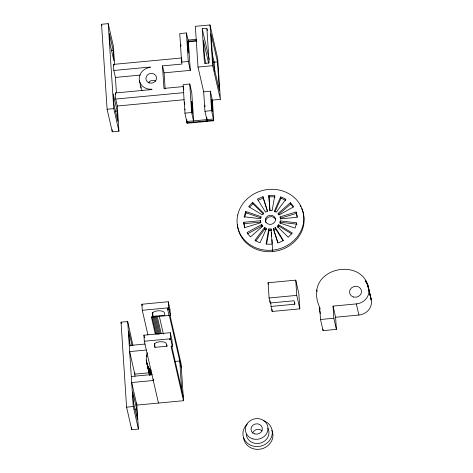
<?xml version="1.0" encoding="UTF-8"?>
<svg xmlns="http://www.w3.org/2000/svg" width="473" height="473" viewBox="0 0 473 473"><rect width="100%" height="100%" fill="white"/><g stroke="black" fill="none" stroke-linecap="round" stroke-linejoin="round"><path stroke-width="0.71" d="M243.778 222.257L243.766 222.328A26.831 24.277 -12.9 0 0 244.588 227.016L244.783 227.596L260.812 222.736A10.063 9.105 -12.9 0 1 260.747 222.15L260.428 220.755L243.778 222.257L244.086 223.717A26.831 24.277 -12.9 0 0 244.766 227.897M319.718 307.355L320.511 319.494L323.065 330.627L336.392 329.374L333.843 318.24L333.051 306.102L356.34 303.908A13.415 12.138 -12.9 0 0 368.656 288.938C364.151 258.554 314.468 265.56 316.555 295.436A39.235 35.505 -12.9 0 0 319.37 306.658L320.038 308.745M266.618 244.003L269.102 230.292A10.063 9.105 -12.9 0 0 271.342 230.31L271.023 228.92A10.063 9.105 -12.9 0 1 268.782 228.902L266.045 244.044A26.831 24.277 -12.9 0 0 272.016 244.092M147.31 352.763L146.382 356.346L146.228 359.994L149.48 375.024M280.3 220.926L279.685 222.919L295.117 228.098L296.754 222.789L280.3 220.926L280.406 223.244M244.582 217.349L246.078 212.88L245.759 211.49L261.179 216.693L260.558 218.686L244.109 216.8L245.759 211.49M280.649 196.886L274.316 211.23A10.063 9.105 -12.9 0 1 276.273 212.158L285.881 199.316L285.396 199.027A26.831 24.277 -12.9 0 0 280.796 196.928L280.968 198.276L274.919 211.975M264.584 227.472L254.941 240.296L255.455 240.603A26.831 24.277 -12.9 0 0 260.061 242.702L266.541 228.4A10.063 9.105 -12.9 0 1 264.584 227.472L264.904 228.867L255.698 241.112M278.609 224.758L277.119 226.348L288.276 237.233L292.243 232.994L278.609 224.758L278.928 226.147L291.942 234.011M278.928 226.147L277.787 227.43M249.655 207.085L252.937 203.762L252.617 202.367L248.638 206.6L262.255 214.86L263.751 213.27L252.617 202.367M290.298 202.746L277.994 213.524A10.063 9.105 -12.9 0 1 279.129 214.943L293.638 206.825A26.831 24.277 -12.9 0 0 290.611 203.041L290.298 202.746L290.93 204.437A26.831 24.277 -12.9 0 1 293.041 206.89M278.195 214.807L290.611 204.135M155.262 333.979L151.401 317.117L152.099 316.703L156.037 333.914M261.67 224.586L247.066 232.545L247.219 232.805A26.831 24.277 -12.9 0 0 250.241 236.589L250.53 236.855L262.858 226.106A10.063 9.105 -12.9 0 1 261.723 224.687L262.042 226.076A10.063 9.105 -12.9 0 0 262.385 226.573M247.385 233.934L261.983 225.982M258.175 200.203L263.242 198.11L262.923 196.715L257.407 199.044L265.471 212.064A10.063 9.105 -12.9 0 1 267.535 211.177L262.923 196.715M280.04 216.882L296.063 211.993L296.264 212.614A26.831 24.277 -12.9 0 1 297.085 217.302L280.424 218.875A10.063 9.105 -12.9 0 0 280.117 217.113L280.436 218.508A10.063 9.105 -12.9 0 1 280.578 219.088M280.359 218.272L296.376 213.382L296.063 211.993M220.383 99.354L212.383 100.116L210.343 91.206L203.68 91.833L198.004 67.06L195.343 26.328L210.006 24.951L217.716 58.622L220.383 99.354L212.667 65.676L210.006 24.951M193.611 120.686L191.796 92.891L189.756 83.987L183.086 84.614L184.955 113.142L187.077 123.264L213.737 120.751L212.383 100.116M147.919 334.89L142.284 310.3L141.888 304.251L168.258 301.744L169.984 309.259L170.381 315.331L151.401 317.117M169.955 315.101L181.082 363.678L183.5 400.708L136.845 405.101L131.683 382.551L153.299 380.493L153.211 379.151M181.667 57.972L113.431 64.399L113.827 70.471L150.485 67.018L150.509 67.349A12.079 10.926 -12.9 0 0 139.222 79.405A12.079 10.926 -12.9 0 0 151.934 89.202L151.957 89.533L115.3 92.986L115.696 99.058L117.292 106.017L118.936 131.175L112.272 131.801L107.105 109.257L101.553 24.277L108.216 23.65L113.378 46.2L114.602 64.884M202.208 28.735L206.872 28.297L209.137 62.956L204.472 63.394L202.208 28.735L209.261 59.545M196.874 41.045L188.455 41.837L186.415 32.939L179.752 33.565L181.614 62.093L182.064 64.044L162.481 65.883L163.954 88.404L183.536 86.559M196.744 40.489L188.325 41.281L188.248 40.069L196.667 39.277M111.196 50.581L113.201 50.392L113.875 60.715L109.984 43.735L109.31 33.412L113.201 50.392M181.614 62.093L188.284 61.466L190.323 70.365L164.078 72.842L162.481 65.883M212.584 62.164L214.582 61.975M212.211 53.792L214.145 62.223L217.479 61.91L219.348 90.497L212.909 62.389L211.041 33.802L217.479 61.91M198.004 67.06L212.667 65.676M113.827 70.471L115.424 77.424L140.351 75.077M115.696 99.058L183.932 92.631M117.292 106.017L184.062 99.726M107.105 109.257L113.774 108.63L118.936 131.175M115.17 111.279L117.168 111.096L117.842 121.413L113.952 104.432L113.278 94.115L117.168 111.096M184.955 113.142L191.618 112.515L193.658 121.419M203.68 91.833L204.951 111.256L211.614 110.629L213.737 120.751M186.87 121.49L213.53 118.983M186.947 122.708L213.607 120.195M271.023 306.445L294.815 304.204L294.029 300.751L270.231 302.992L269.084 297.984L268.09 282.748L295.749 280.14L298.835 293.615L299.829 308.851L272.17 311.459L271.023 306.445L270.787 302.821M269.084 297.984L296.742 295.377L299.829 308.851M142.284 310.3L168.654 307.817L170.381 315.331M168.784 308.372L167.454 308.497L169.044 315.456M167.755 309.821L169.086 309.697M152.962 316.413L164.959 315.29L164.385 312.777A6.025 2.542 -3.7 0 0 162.381 311.222A6.013 2.536 -3.7 0 0 157.716 310.85L156.279 311.068A6.037 2.542 -3.7 0 0 152.986 312.499L152.625 312.907A6.037 2.542 -3.7 0 0 152.389 313.906L152.962 316.413L152.702 312.375M136.715 403.097L138.418 429.076L131.748 429.703L126.587 407.158L121.029 322.178L127.692 321.551L132.954 345.55M158.461 403.037L144.306 341.228L143.916 335.186L170.286 332.702L172.006 340.217L172.403 346.289L171.072 346.413L183.5 400.708M333.051 306.102L335.599 317.235L358.889 315.042A13.415 12.138 -12.9 0 0 371.21 300.071L368.272 286.662M320.511 319.494L333.843 318.24M144.306 341.228L170.682 338.769L172.403 346.289M170.806 339.33L169.476 339.454L169.346 338.899M129.259 345.526L145.116 344.048M166.945 346.236L166.372 343.729A6.037 2.548 -3.7 0 0 159.797 341.778L158.266 342.009A6.037 2.548 -3.7 0 0 154.736 343.676L154.671 343.759A6.037 2.548 -3.7 0 0 154.369 344.847L154.943 347.353L166.945 346.236L166.857 344.882M146.234 350.032L129.661 351.593L134.823 374.143L149.237 372.783M131.287 376.484L152.182 374.515M126.587 407.158L133.25 406.526L138.418 429.076M134.645 409.18L136.644 408.991L137.324 419.315L133.433 402.334L132.759 392.011L136.644 408.991M244.098 223.652L260.747 222.15M174.768 361.455L179.77 361L181.632 389.498L183.222 396.457M280.619 222.322L297.074 224.178M280.968 198.276L281.116 198.323A26.831 24.277 -12.9 0 1 285.716 200.416M246.078 212.88L260.824 217.858M252.937 203.762L263.467 214.074M146.559 362.395L148.238 366.936L151.165 370.867M275.381 227.566L283.475 240.568L277.964 242.903L273.323 228.453A10.063 9.105 -12.9 0 0 275.381 227.566L275.7 228.956L283.025 240.722M370.134 295.566L370.389 296.299M296.376 213.382L296.583 214.009A26.831 24.277 -12.9 0 1 297.245 217.113M260.812 222.736L260.735 222.517A10.063 9.105 -12.9 0 1 260.428 220.755M273.323 228.453L277.84 242.921M263.242 198.11L267.411 211.189M370.619 297.044L370.998 298.558M188.248 40.069L190.323 70.365M193.741 122.631L193.534 120.863M144.2 336.427L144.513 337.793M367.84 285.166L371.145 299.32M367.58 284.427L371.21 300.071M367.296 283.699L368.414 288.571M366.989 282.984L367.468 285.071M366.812 282.972L367.131 284.362M365.901 280.897L366.22 282.292M365.487 280.229L365.966 282.316M356.34 303.908L358.889 315.042M316.886 289.967L317.206 291.356M268.841 195.538L269.835 210.71A10.063 9.105 -12.9 0 1 272.07 210.727L274.813 195.586A26.831 24.277 -12.9 0 0 268.841 195.538L270.053 210.656M268.782 228.902L269.084 230.386M272.732 251.553L271.023 228.92M264.502 227.578L264.821 228.967M261.557 224.645L261.876 226.041M260.292 220.767L260.611 222.162M268.09 282.748L268.416 284.178M207.038 29.013L207.363 30.449M208.593 63.128L203.437 40.625L204.513 57.073L205.962 63.406M204.951 111.256L206.991 120.166M207.068 121.378L206.861 119.61M139.417 80.824L141.013 87.783M113.431 64.399L113.751 65.788M169.257 315.101L181.36 367.959M101.553 24.277L101.872 25.69M115.3 92.986L115.619 94.381M171.61 345.751L181.632 389.498M159.259 316.011L163.362 333.938M157.219 316.325L161.163 333.536M156.055 315.858L160.164 333.784M155.233 316.88L159.176 334.092M154.109 316.526L158.213 334.452M153.169 316.945L157.113 334.157M141.888 304.251L142.219 305.682M143.916 335.186L144.04 335.741M150.325 369.957L151.472 374.971M146.606 355.14L146.937 356.571M149.557 368.993L150.869 374.722M148.859 367.988L150.497 375.142M148.238 366.936L150.042 374.805M147.694 365.842L149.829 375.148M146.228 359.994L149.669 375.03M146.352 361.201L149.468 374.805M132.032 345.461L128.786 331.313L129.46 341.63L130.436 345.875M121.029 322.178L121.354 323.585M335.599 317.235L336.392 329.374M322.97 329.202L323.065 330.627M295.749 280.14L296.742 295.377M294.72 302.755L294.815 304.204M271.484 232.48L271.721 236.092M271.957 239.705L272.194 243.317M272.028 309.283L272.17 311.459M270.089 300.816L270.231 302.992M214.145 62.223L214.766 71.754M210.343 91.206L211.614 110.629M206.796 117.215L206.943 119.427M186.415 32.939L188.284 61.466M189.756 83.987L191.618 112.515M186.841 119.675L187.077 123.264M181.709 58.646L181.886 61.342M183.577 87.233L183.755 89.935M164.078 72.842L165.118 88.823M168.258 301.744L168.654 307.817M170.286 332.702L170.682 338.769M115.424 77.424L116.417 92.678M134.734 372.795L134.965 376.337M108.216 23.65L113.774 108.63M127.692 321.551L133.25 406.526M112.125 129.608L112.272 131.801M131.606 427.503L131.748 429.703M154.689 343.315L154.943 347.353M152.3 312.564L152.389 313.906M185.18 109.925A6.037 0.372 84.6 0 1 185.097 109.168M184.707 104.314A6.037 0.372 84.6 0 1 184.707 102.014M180.911 46.336A6.037 0.372 84.6 0 1 180.775 44.208M142.001 90.461A12.079 10.926 -12.9 0 1 140.812 86.364M148.209 82.952A5.369 4.854 -12.9 0 1 155.812 81.078M205.04 106.774A6.037 0.372 84.6 0 1 204.892 105.207M263.331 420.562A14.758 13.35 -12.9 0 1 270.308 439.417A14.758 13.35 -12.9 0 1 248.615 444.1A14.758 13.35 -12.9 0 1 247.302 424.015M271.869 430.329A14.758 13.35 -12.9 0 1 261.516 448.883A14.758 13.35 -12.9 0 1 243.601 437.312M267.836 428.213A11.399 10.317 -12.9 0 1 260.499 443.059A11.399 10.317 -12.9 0 1 246.297 434.214M252.582 433.055A5.7 5.156 -12.9 0 1 262.237 430.974M320.31 313.428A39.235 35.505 -12.9 0 1 319.204 307.734M265.897 222.558A5.037 4.559 -12.9 0 1 265.779 220.779L265.832 220.483A5.037 4.559 -12.9 0 1 266.595 218.804L266.784 218.556A5.037 4.559 -12.9 0 1 274.31 217.846L274.535 218.059A5.037 4.559 -12.9 0 1 275.505 219.573M275.7 228.956A10.063 9.105 -12.9 0 1 273.642 229.848M266.264 229.565A10.063 9.105 -12.9 0 1 264.904 228.867M237.422 224.344A33.536 30.343 -12.9 0 0 238.451 230.203L239.072 232.095A33.536 30.343 -12.9 0 0 245.517 242.17L247.001 243.577A33.536 30.343 -12.9 0 0 257.785 249.815L259.825 250.448A33.536 30.343 -12.9 0 0 285.331 248.047L287.265 247.036A33.536 30.343 -12.9 0 0 297.109 238.859L298.392 237.192A33.536 30.343 -12.9 0 0 303.447 226.029L303.82 224.048A33.536 30.343 -12.9 0 0 303.045 212.206L302.424 210.319A33.536 30.343 -12.9 0 0 301.668 208.481M300.113 205.536A33.536 30.343 -12.9 0 1 300.775 206.695M269.161 196.928A26.831 24.277 -12.9 0 1 275.132 196.975M237.724 214.99L237.357 216.971A33.536 30.343 -12.9 0 0 238.132 228.814L238.753 230.7A33.536 30.343 -12.9 0 0 245.197 240.781L246.681 242.188A33.536 30.343 -12.9 0 0 257.466 248.426L259.506 249.058A33.536 30.343 -12.9 0 0 285.012 246.652L286.945 245.647A33.536 30.343 -12.9 0 0 296.79 237.464L298.073 235.802A33.536 30.343 -12.9 0 0 303.128 224.64L303.5 222.659A33.536 30.343 -12.9 0 0 302.726 210.816L302.105 208.93A33.536 30.343 -12.9 0 0 295.66 198.849L294.176 197.442A33.536 30.343 -12.9 0 0 283.386 191.204L281.346 190.572A33.536 30.343 -12.9 0 0 255.84 192.978L253.906 193.983A33.536 30.343 -12.9 0 0 244.062 202.166L242.779 203.828A33.536 30.343 -12.9 0 0 237.724 214.99M265.513 219.088L265.459 219.389A5.037 4.559 -12.9 0 0 265.578 221.169L265.672 221.453A5.037 4.559 -12.9 0 0 266.636 222.966L266.861 223.173A5.037 4.559 -12.9 0 0 274.387 222.464L274.582 222.215A5.037 4.559 -12.9 0 0 275.339 220.542L275.392 220.241A5.037 4.559 -12.9 0 0 275.28 218.461L275.185 218.177A5.037 4.559 -12.9 0 0 274.216 216.664L273.991 216.457A5.037 4.559 -12.9 0 0 266.465 217.166L266.275 217.414A5.037 4.559 -12.9 0 0 265.513 219.088M191.388 104.013A6.037 0.372 84.6 0 0 192.552 113.26A6.037 0.372 84.6 0 0 192.079 104.492A6.037 0.372 84.6 0 0 191.388 104.013M211.396 102.357A6.037 0.372 84.6 0 0 212.566 111.38A6.037 0.372 84.6 0 0 212.04 102.375A6.037 0.372 84.6 0 0 211.396 102.357M187.456 43.906A6.037 0.372 84.6 0 0 188.621 53.106A6.037 0.372 84.6 0 0 188.136 44.296A6.037 0.372 84.6 0 0 187.456 43.906M149.474 82.952A5.369 4.854 -12.9 0 0 156.468 77.146A5.369 4.854 -12.9 0 0 147.724 74.728A5.369 4.854 -12.9 0 0 149.474 82.952M252.96 438.914A11.399 10.317 -12.9 0 0 267.819 426.563A11.399 10.317 -12.9 0 0 249.241 421.431A11.399 10.317 -12.9 0 0 252.96 438.914M254.817 433.942A5.7 5.156 -12.9 0 0 262.243 427.769A5.7 5.156 -12.9 0 0 252.954 425.203A5.7 5.156 -12.9 0 0 254.817 433.942M353.579 297.026A6.037 5.463 -12.9 0 0 361.449 290.493A6.037 5.463 -12.9 0 0 351.61 287.773A6.037 5.463 -12.9 0 0 353.579 297.026"/></g></svg>
